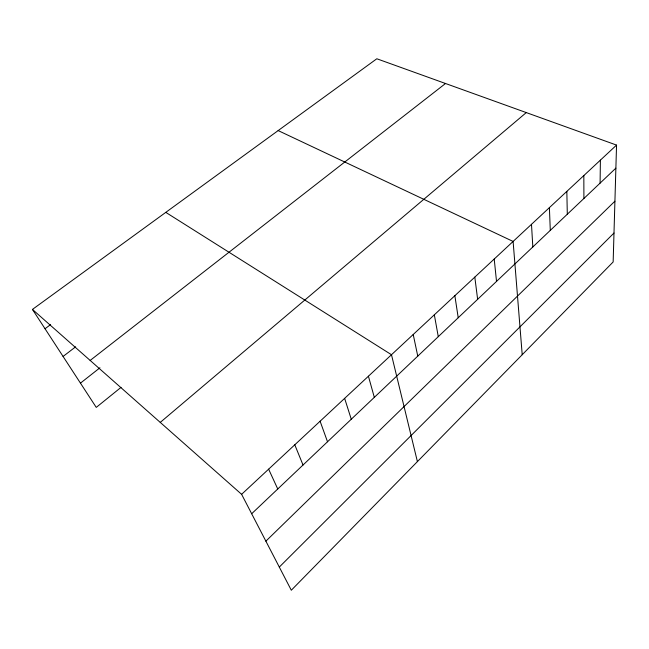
<?xml version="1.0" encoding="UTF-8"?>
<svg xmlns="http://www.w3.org/2000/svg" width="649" height="649" viewBox="0 0 649 649"><rect width="100%" height="100%" fill="white"/><g stroke="black" fill="none" stroke-linecap="round" stroke-linejoin="round"><path stroke-width="0.97" d="M600.09 183.123L600.398 160.141M616.55 145.092L613.151 261.961L291.304 590.233L241.615 494.327L32.45 309.419L376.826 58.767L616.55 145.092L241.615 494.327M279.305 567.072L613.995 233.023M265.879 541.161L614.919 201.19M251.674 513.74L615.877 168.14M160.254 422.402L526.282 112.585M121.038 387.364L96.255 407.394L32.45 309.419M80.452 383.137L99.946 367.78M90.162 360.438L445.522 83.502M63.075 356.447L75.633 346.834M45.032 328.735L50.565 324.622M278.153 130.579L513.108 241.444L522.21 354.719M165.787 212.369L391.485 354.727L417.404 461.617M268.629 469.162L277.756 488.997M294.784 444.8L303.026 465.017M320.103 421.217L327.518 441.774M344.635 398.364L351.271 419.238M368.421 376.209L374.319 397.366M413.218 334.486L417.769 356.131M434.335 314.814L438.278 336.669M454.86 295.701L458.218 317.742M474.808 277.115L477.632 299.327M494.222 259.04L496.517 281.406M531.49 224.319L532.829 246.944M549.395 207.648L550.295 230.379M566.837 191.398L567.307 214.227M583.832 175.571L583.905 198.48"/></g></svg>
